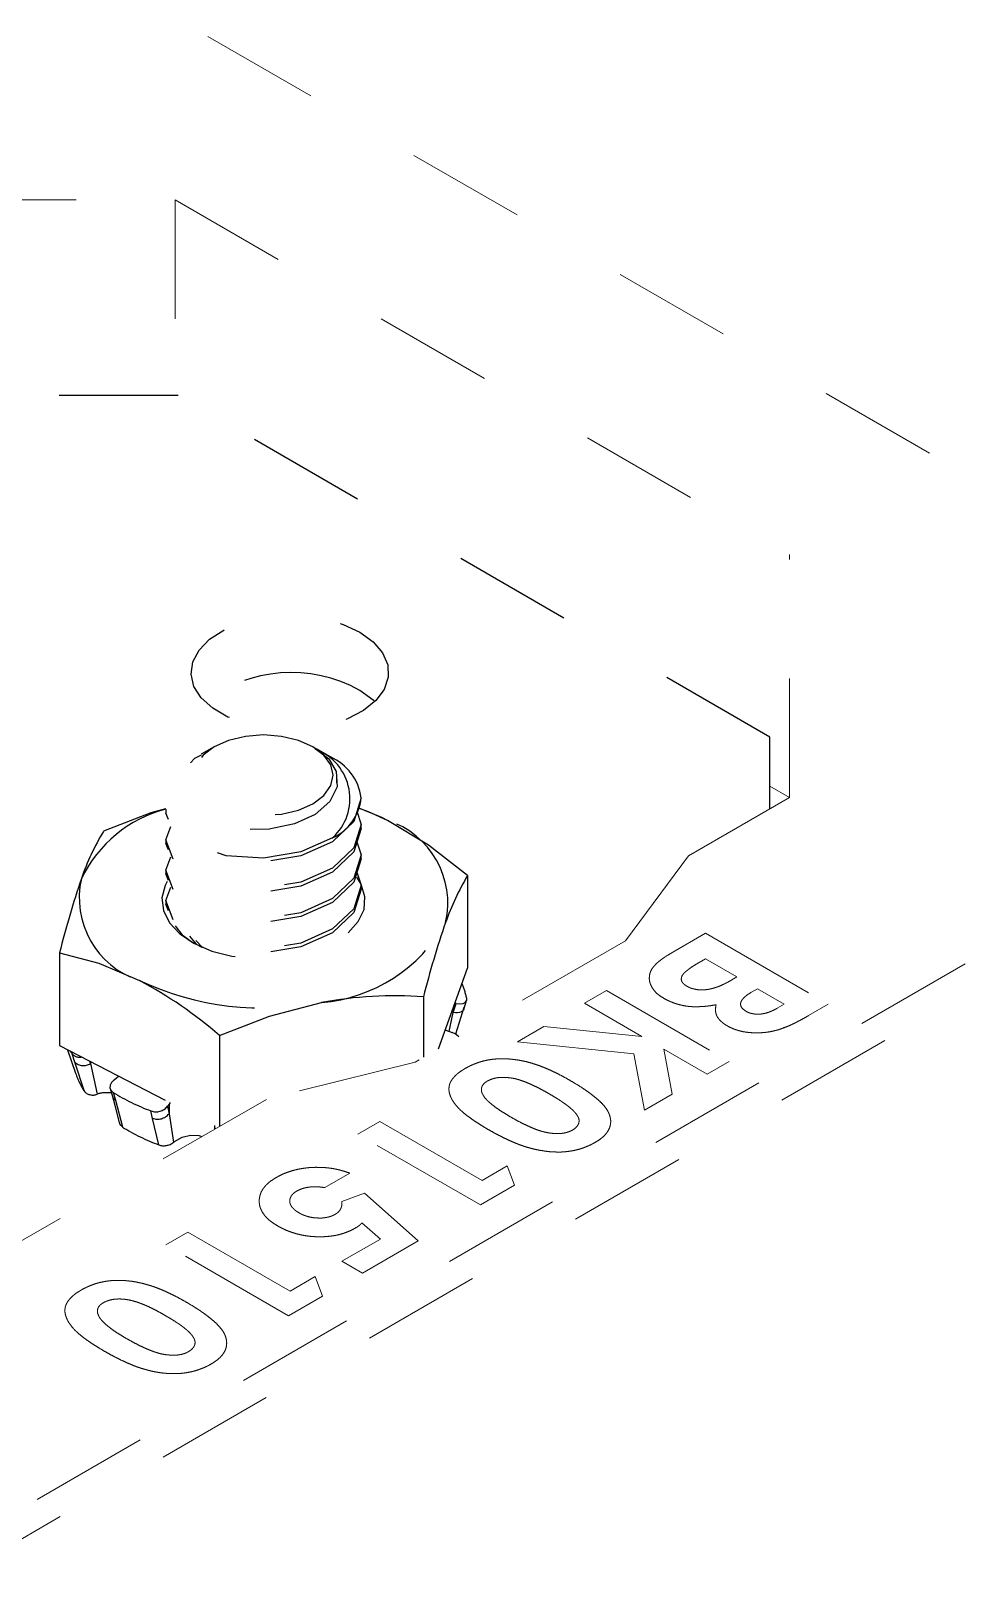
# Model space of a CAD drawing. Extents: x -0.1 to 11, y -13.6 to 0.
# Drawn here: x 3.342 to 4.125, y -3.253 to -1.954 of the extents above; entities that cross this region are included whole.
import ezdxf

# ---------------------------------------------------------------- set-up
doc = ezdxf.new("R2010")
doc.units = 0
doc.header["$LTSCALE"] = 0.5
doc.header["$MEASUREMENT"] = 0
doc.linetypes.add('HIDDEN2', pattern=[0.1875, 0.125, -0.0625])
doc.layers.add('Brackets', color=181, linetype='CONTINUOUS')
doc.layers.add('Hardware', color=242, linetype='CONTINUOUS')
doc.layers.add('Jig', color=41, linetype='CONTINUOUS', lineweight=13)

msp = doc.modelspace()

# ---------------------------------------------------------------- linework, layer by layer
at = {"layer": 'Brackets', "linetype": 'HIDDEN2', "transparency": 16777216}
for p, q in [((3.466, -2.2607), (3.1937, -2.2607)), ((3.9632, -2.5479), (3.466, -2.2607)), ((3.9632, -2.608), (3.9632, -2.5479))]:
    msp.add_line(p, q, dxfattribs=at)
at = {"layer": 'Brackets', "linetype": 'HIDDEN2', "transparency": 16777216, "flags": 128}
for points in [[(3.6186, -2.4597), (3.6298, -2.4678), (3.6378, -2.4771), (3.6421, -2.4871), (3.6426, -2.4975), (3.6392, -2.5077), (3.6321, -2.5172), (3.6217, -2.5256), (3.6083, -2.5325), (3.5927, -2.5377), (3.5755, -2.5407), (3.5576, -2.5415), (3.5399, -2.5401), (3.523, -2.5366), (3.5079, -2.531), (3.4952, -2.5236), (3.4855, -2.5149), (3.4793, -2.5052), (3.4769, -2.4949), (3.4784, -2.4846), (3.4836, -2.4747), (3.4925, -2.4656), (3.5045, -2.4579), (3.519, -2.4519), (3.5355, -2.4478), (3.5532, -2.4458), (3.5711, -2.4461), (3.5885, -2.4486), (3.6046, -2.4532), (3.6186, -2.4597)], [(3.6186, -2.5085), (3.6298, -2.5166), (3.6313, -2.518)]]:
    msp.add_lwpolyline(points, dxfattribs=at)
at = {"layer": 'Brackets', "linetype": 'HIDDEN2', "transparency": 16777216}
msp.add_arc((3.5608, -2.6129), 0.1193, 61.0098, 127.3306, dxfattribs=at)
at = {"layer": 'Hardware', "linetype": 'HIDDEN2', "transparency": 16777216}
for p, q in [((3.4964, -2.5559), (3.4854, -2.5623)), ((3.5813, -2.5571), (3.5792, -2.5559)), ((3.594, -2.5644), (3.5823, -2.5577)), ((3.5995, -2.5862), (3.5995, -2.583)), ((3.4558, -2.6086), (3.4558, -2.6117)), ((3.6198, -2.6245), (3.6198, -2.6213)), ((3.4558, -2.6341), (3.4558, -2.6373)), ((3.6198, -2.65), (3.6198, -2.6468)), ((3.4558, -2.6596), (3.4558, -2.6628)), ((3.6198, -2.6755), (3.6198, -2.6723)), ((3.7092, -2.664), (3.7092, -2.7419)), ((3.4558, -2.6851), (3.4558, -2.6879)), ((3.4744, -2.7179), (3.4787, -2.7207)), ((3.4866, -2.7246), (3.4808, -2.7188)), ((3.3663, -2.729), (3.3663, -2.8069)), ((3.6847, -2.8097), (3.7092, -2.7419)), ((3.6722, -2.766), (3.6722, -2.8168)), ((3.697, -2.7793), (3.6995, -2.7717)), ((3.697, -2.7756), (3.697, -2.7793)), ((3.6995, -2.7717), (3.6985, -2.7715)), ((3.7061, -2.775), (3.6991, -2.7974)), ((3.706, -2.7766), (3.7084, -2.7691)), ((3.6936, -2.7951), (3.697, -2.7793)), ((3.5008, -2.7985), (3.5008, -2.875)), ((3.6939, -2.7952), (3.6963, -2.7961)), ((3.3663, -2.8069), (3.4995, -2.8757)), ((3.3732, -2.8105), (3.3799, -2.8303)), ((3.3754, -2.8116), (3.3769, -2.814)), ((3.3792, -2.8209), (3.3769, -2.814)), ((3.3875, -2.8457), (3.3792, -2.8209)), ((3.3916, -2.82), (3.3923, -2.8221)), ((3.3923, -2.8203), (3.3923, -2.8221)), ((3.3923, -2.8221), (3.398, -2.8478)), ((3.4089, -2.8432), (3.4109, -2.8498)), ((3.4122, -2.8359), (3.4141, -2.8345)), ((3.4141, -2.8345), (3.416, -2.8326)), ((3.4115, -2.8464), (3.4134, -2.8529)), ((3.4134, -2.8529), (3.4192, -2.8754)), ((3.4584, -2.8562), (3.4572, -2.858)), ((3.4594, -2.855), (3.4584, -2.8562)), ((3.4584, -2.8562), (3.4584, -2.8643)), ((3.4444, -2.8682), (3.4432, -2.8619)), ((3.4498, -2.8904), (3.4444, -2.8682)), ((3.4572, -2.858), (3.4584, -2.8643)), ((3.4584, -2.8643), (3.4621, -2.8883)), ((3.4965, -2.8742), (3.4967, -2.8759))]:
    msp.add_line(p, q, dxfattribs=at)
at = {"layer": 'Hardware', "linetype": 'HIDDEN2', "transparency": 16777216, "flags": 128}
for points in [[(3.5792, -2.5559), (3.5671, -2.5506), (3.553, -2.5472), (3.5378, -2.546), (3.5226, -2.5472), (3.5085, -2.5506), (3.4964, -2.5559), (3.4871, -2.5629), (3.4812, -2.5711), (3.4792, -2.5799), (3.4812, -2.5886), (3.4871, -2.5968), (3.4964, -2.6038), (3.5085, -2.6091), (3.5226, -2.6125), (3.5378, -2.6137), (3.553, -2.6125), (3.5671, -2.6091), (3.5792, -2.6038), (3.5885, -2.5968), (3.5944, -2.5886), (3.5964, -2.5799), (3.5944, -2.5711), (3.5885, -2.5629), (3.5792, -2.5559)], [(3.5812, -2.5573), (3.5926, -2.566), (3.5987, -2.5768)], [(3.5987, -2.5768), (3.5996, -2.5896), (3.5936, -2.602), (3.5811, -2.6128), (3.5637, -2.6208), (3.5424, -2.6253), (3.5203, -2.6254), (3.4992, -2.6214), (3.4819, -2.6136), (3.4702, -2.6028), (3.4657, -2.5902), (3.469, -2.5774), (3.4802, -2.5656), (3.4857, -2.5628)], [(3.5958, -2.6325), (3.5692, -2.6443), (3.5378, -2.6495), (3.5064, -2.6475), (3.4798, -2.6389), (3.462, -2.6251), (3.4558, -2.6086), (3.462, -2.592), (3.466, -2.589)], [(3.4555, -2.6081), (3.4431, -2.6115), (3.4034, -2.627)], [(3.6198, -2.599), (3.6136, -2.6187), (3.5958, -2.6357), (3.5692, -2.6475), (3.5378, -2.6527), (3.5064, -2.6507), (3.4798, -2.642), (3.462, -2.6283), (3.4558, -2.6117)], [(3.642, -2.6179), (3.6373, -2.6155), (3.6172, -2.6073)], [(3.642, -2.6179), (3.6259, -2.6106), (3.6177, -2.6076)], [(3.6163, -2.6101), (3.6198, -2.6213), (3.6136, -2.641), (3.5958, -2.658), (3.5692, -2.6698), (3.5378, -2.675), (3.5064, -2.673), (3.4798, -2.6644), (3.462, -2.6506), (3.4558, -2.6341), (3.46, -2.6229)], [(3.7092, -2.664), (3.6763, -2.6387), (3.642, -2.6179)], [(3.6198, -2.6245), (3.6136, -2.6442), (3.5958, -2.6612), (3.5692, -2.673), (3.5378, -2.6782), (3.5064, -2.6762), (3.4798, -2.6676), (3.462, -2.6538), (3.4558, -2.6373)], [(3.6163, -2.6357), (3.6198, -2.6468), (3.6136, -2.6665), (3.5958, -2.6835), (3.5692, -2.6954), (3.5378, -2.7006), (3.5064, -2.6986), (3.4798, -2.6899), (3.462, -2.6761), (3.4558, -2.6596), (3.46, -2.6484)], [(3.6198, -2.65), (3.6136, -2.6697), (3.5958, -2.6867), (3.5692, -2.6986), (3.5378, -2.7038), (3.5064, -2.7017), (3.4798, -2.6931), (3.462, -2.6793), (3.4558, -2.6628)], [(3.6163, -2.6612), (3.6198, -2.6723), (3.6136, -2.6921), (3.5958, -2.709), (3.5692, -2.7209), (3.5378, -2.7261), (3.5064, -2.7241), (3.4798, -2.7154), (3.462, -2.7016), (3.4558, -2.6851), (3.46, -2.6739)], [(3.4569, -2.6693), (3.4553, -2.6724), (3.4525, -2.6829), (3.4537, -2.6936), (3.4588, -2.7038), (3.4676, -2.7132), (3.4797, -2.7213), (3.4945, -2.7276), (3.5113, -2.732), (3.5294, -2.7342), (3.5479, -2.7341), (3.5659, -2.7317), (3.5825, -2.7271), (3.5971, -2.7206), (3.6089, -2.7124), (3.6174, -2.7029), (3.6222, -2.6926), (3.623, -2.682), (3.6198, -2.6715), (3.6161, -2.6654)], [(3.6198, -2.6755), (3.6136, -2.6952), (3.5958, -2.7122), (3.5692, -2.7241), (3.5378, -2.7293), (3.5064, -2.7273), (3.4798, -2.7186), (3.462, -2.7048), (3.4558, -2.6883)], [(3.4744, -2.7179), (3.4703, -2.7147), (3.4639, -2.7063)], [(3.4755, -2.7152), (3.4813, -2.7219), (3.4861, -2.7244)], [(3.3663, -2.729), (3.3993, -2.7378), (3.4336, -2.7524)], [(3.5008, -2.7985), (3.5428, -2.7823), (3.5865, -2.7709)], [(3.706, -2.7766), (3.7057, -2.7772), (3.705, -2.7781), (3.7039, -2.7788), (3.7025, -2.7793), (3.7008, -2.7796), (3.699, -2.7796), (3.697, -2.7793)], [(3.6995, -2.7717), (3.7026, -2.772), (3.7054, -2.7716), (3.7074, -2.7705), (3.7085, -2.769), (3.7085, -2.7675)], [(3.6905, -2.7937), (3.6922, -2.7946), (3.6939, -2.7952)], [(3.7019, -2.7997), (3.7014, -2.799), (3.6988, -2.7972), (3.6963, -2.7961)], [(3.4122, -2.8359), (3.4101, -2.838), (3.4089, -2.8404), (3.4088, -2.8428), (3.4099, -2.8449), (3.4115, -2.8464)], [(3.4108, -2.8498), (3.4129, -2.8571), (3.4164, -2.8719)], [(3.4192, -2.8754), (3.4174, -2.8737), (3.4167, -2.8718)], [(3.4621, -2.8883), (3.4631, -2.8875), (3.4694, -2.884), (3.4765, -2.8823), (3.4834, -2.8826), (3.4861, -2.8835)], [(3.4966, -2.8759), (3.4967, -2.8773)]]:
    msp.add_lwpolyline(points, dxfattribs=at)
at = {"layer": 'Hardware', "linetype": 'HIDDEN2', "transparency": 16777216}
for centre, radius, start, end in [((3.5663, -2.5996), 0.0441, 311.9206, 69.3489), ((3.5765, -2.6046), 0.0437, 7.3504, 66.5129), ((3.484, -2.7149), 0.1103, 104.8691, 154.0121), ((3.5787, -2.5949), 0.0413, 294.392, 354.3131), ((3.6196, -2.6873), 0.073, 347.082, 72.098), ((3.5872, -2.7371), 0.2143, 149.0896, 160.7981), ((4.0728, -2.9047), 0.7279, 160.9096, 166.0336), ((3.456, -2.6829), 0.073, 167.082, 252.098), ((3.8932, -2.7742), 0.2144, 149.093, 160.7948), ((3.5756, -2.6395), 0.1318, 274.7572, 330.8868), ((4.3795, -2.942), 0.7289, 160.9129, 166.0303), ((3.5381, -2.5297), 0.2459, 244.8434, 281.3464), ((3.2666, -3.0676), 0.3567, 48.961, 62.0855), ((3.6483, -3.1035), 0.3383, 85.9448, 100.5238), ((3.6463, -2.7803), 0.0635, 11.6398, 23.5409), ((3.3831, -2.8086), 0.00816, 221.0681, 283.97), ((3.3865, -2.8132), 0.0106, 226.3702, 303.2178), ((3.4425, -2.8091), 0.0661, 198.7484, 213.6795), ((3.3943, -2.839), 0.00961, 224.4484, 292.7177), ((3.4057, -2.8714), 0.0248, 79.9474, 108.0654), ((3.4161, -2.8482), 0.00545, 197.3537, 240.3933), ((3.507, -2.6918), 0.1817, 238.281, 249.4596), ((3.4475, -2.8504), 0.0123, 249.5503, 322.0105), ((3.4488, -2.8566), 0.0123, 249.4103, 321.6909), ((3.509, -2.7311), 0.17, 238.1225, 249.6181), ((3.5046, -2.8744), 0.00804, 190.6521, 199.8542), ((3.454, -2.8783), 0.0129, 250.8263, 309.0736)]:
    msp.add_arc(centre, radius, start, end, dxfattribs=at)
at = {"layer": 'Jig', "linetype": 'HIDDEN2', "transparency": 16777216}
for p, q in [((4.4436, -2.5091), (3.2648, -1.8286)), ((3.2805, -2.0964), (3.4635, -2.0964)), ((3.4635, -2.0964), (3.9797, -2.3944)), ((3.4635, -2.0964), (3.4635, -2.2607)), ((3.9797, -2.5985), (3.9797, -2.3944)), ((4.4735, -2.5385), (3.2803, -3.2273)), ((3.9632, -2.589), (3.9797, -2.5985)), ((3.8949, -2.6475), (3.9797, -2.5985)), ((3.8949, -2.6475), (3.8418, -2.7189)), ((3.2803, -3.2528), (4.298, -2.6653)), ((3.8801, -2.7295), (3.9091, -2.7127)), ((3.9091, -2.7127), (4.0122, -2.7723)), ((3.8418, -2.7189), (3.6651, -2.821)), ((3.9091, -2.7341), (3.9038, -2.7372)), ((3.9355, -2.7494), (3.9091, -2.7341)), ((3.9311, -2.7519), (3.9355, -2.7494)), ((3.8073, -2.7715), (3.8258, -2.7608)), ((3.8258, -2.7608), (3.9289, -2.8204)), ((3.9527, -2.7593), (3.9478, -2.7621)), ((3.9752, -2.7723), (3.9527, -2.7593)), ((3.8557, -2.7994), (3.8073, -2.7715)), ((3.9694, -2.7756), (3.9752, -2.7723)), ((4.0122, -2.7723), (3.9957, -2.7818)), ((3.7511, -2.8039), (3.7734, -2.7911)), ((3.7734, -2.7911), (3.8557, -2.7994)), ((3.8489, -2.8139), (3.7511, -2.8039)), ((3.9731, -2.7928), (3.9752, -2.7916)), ((3.8578, -2.8614), (3.8489, -2.8139)), ((3.8741, -2.8101), (3.8812, -2.8479)), ((3.9104, -2.831), (3.8741, -2.8101)), ((3.6651, -2.821), (3.5413, -2.8516)), ((3.9289, -2.8204), (3.9104, -2.831)), ((3.2804, -3.0022), (3.5413, -2.8516)), ((3.8812, -2.8479), (3.8578, -2.8614)), ((3.6169, -2.8814), (3.6354, -2.8707)), ((3.72, -2.9409), (3.6169, -2.8814)), ((3.6354, -2.8707), (3.7214, -2.9203)), ((3.7214, -2.9203), (3.7425, -2.9081)), ((3.7425, -2.9081), (3.7487, -2.9244)), ((3.6103, -2.9142), (3.5892, -2.9264)), ((3.6036, -2.938), (3.6227, -2.931)), ((3.6227, -2.931), (3.6678, -2.9711)), ((3.7487, -2.9244), (3.72, -2.9409)), ((3.636, -2.9696), (3.6205, -2.956)), ((3.4556, -2.9745), (3.4741, -2.9638)), ((3.4741, -2.9638), (3.5601, -3.0134)), ((3.6037, -2.9883), (3.636, -2.9696)), ((3.6678, -2.9711), (3.6209, -2.9982)), ((3.5588, -3.0341), (3.4556, -2.9745)), ((3.6209, -2.9982), (3.6037, -2.9883)), ((3.5601, -3.0134), (3.5812, -3.0012)), ((3.5812, -3.0012), (3.5874, -3.0175)), ((3.5874, -3.0175), (3.5588, -3.0341))]:
    msp.add_line(p, q, dxfattribs=at)
for points, knots in [([(3.8742, -2.7674), (3.8728, -2.7665), (3.8701, -2.7649), (3.8669, -2.762), (3.8645, -2.7589), (3.8628, -2.7557), (3.8619, -2.7524), (3.8618, -2.7491), (3.8624, -2.7459), (3.8636, -2.7433), (3.865, -2.7413), (3.8663, -2.7397), (3.8679, -2.7381), (3.8698, -2.7364), (3.872, -2.7347), (3.8744, -2.733), (3.8771, -2.7312), (3.8791, -2.7301), (3.8801, -2.7295)], [0, 0, 0, 0, 0.080261, 0.158474, 0.236207, 0.315056, 0.393175, 0.468687, 0.542738, 0.617328, 0.655986, 0.697072, 0.740691, 0.786724, 0.835575, 0.887247, 0.941896, 1, 1, 1, 1]), ([(3.9038, -2.7372), (3.9027, -2.7378), (3.9007, -2.739), (3.8979, -2.7407), (3.8956, -2.7424), (3.8935, -2.744), (3.8918, -2.7454), (3.8905, -2.7468), (3.8896, -2.748), (3.889, -2.7492), (3.8888, -2.7503), (3.8887, -2.7514), (3.8889, -2.7524), (3.8893, -2.7534), (3.89, -2.7544), (3.8909, -2.7554), (3.892, -2.7563), (3.8929, -2.7568), (3.8934, -2.7571)], [0, 0, 0, 0, 0.109567, 0.210657, 0.302002, 0.385143, 0.459013, 0.524719, 0.583227, 0.634208, 0.681186, 0.726275, 0.770113, 0.81408, 0.857994, 0.903339, 0.950545, 1, 1, 1, 1]), ([(3.8934, -2.7571), (3.894, -2.7574), (3.895, -2.758), (3.8968, -2.7588), (3.8987, -2.7593), (3.9007, -2.7598), (3.9027, -2.7601), (3.9049, -2.7602), (3.9071, -2.7602), (3.9094, -2.7601), (3.9118, -2.7598), (3.9142, -2.7592), (3.9168, -2.7585), (3.9195, -2.7576), (3.9223, -2.7565), (3.9251, -2.7551), (3.9281, -2.7536), (3.9301, -2.7525), (3.9311, -2.7519)], [0, 0, 0, 0, 0.052819, 0.102878, 0.151678, 0.199551, 0.247191, 0.295684, 0.345734, 0.397981, 0.453756, 0.514105, 0.579148, 0.650083, 0.727487, 0.811477, 0.902489, 1, 1, 1, 1]), ([(3.9478, -2.7621), (3.9471, -2.7625), (3.9459, -2.7633), (3.9441, -2.7644), (3.9427, -2.7656), (3.9414, -2.7667), (3.9404, -2.7678), (3.9396, -2.7689), (3.939, -2.77), (3.9385, -2.7713), (3.9385, -2.773), (3.9392, -2.7749), (3.9408, -2.7767), (3.9424, -2.7777), (3.9432, -2.7782)], [0, 0, 0, 0, 0.088765, 0.171355, 0.248082, 0.32112, 0.38886, 0.452062, 0.51223, 0.569578, 0.676977, 0.78104, 0.886932, 1, 1, 1, 1]), ([(3.918, -2.7727), (3.9169, -2.7729), (3.9147, -2.7733), (3.9115, -2.7738), (3.9084, -2.7741), (3.9053, -2.7743), (3.9023, -2.7744), (3.8994, -2.7744), (3.8966, -2.7743), (3.8939, -2.774), (3.8912, -2.7736), (3.8886, -2.773), (3.886, -2.7724), (3.8835, -2.7716), (3.8811, -2.7707), (3.8787, -2.7697), (3.8764, -2.7686), (3.8749, -2.7678), (3.8742, -2.7674)], [0, 0, 0, 0, 0.072777, 0.142695, 0.20945, 0.274662, 0.337276, 0.397637, 0.457383, 0.51563, 0.573128, 0.631071, 0.689567, 0.748793, 0.809263, 0.870741, 0.934278, 1, 1, 1, 1]), ([(3.9272, -2.7903), (3.9262, -2.7898), (3.9244, -2.7886), (3.9221, -2.7867), (3.9202, -2.7847), (3.9188, -2.7826), (3.9179, -2.7804), (3.9174, -2.778), (3.9175, -2.7754), (3.9178, -2.7736), (3.918, -2.7727)], [0, 0, 0, 0, 0.123301, 0.242848, 0.359409, 0.475562, 0.594399, 0.720186, 0.855107, 1, 1, 1, 1]), ([(3.9432, -2.7782), (3.944, -2.7787), (3.9456, -2.7795), (3.9486, -2.7803), (3.9517, -2.7807), (3.9544, -2.7807), (3.9566, -2.7804), (3.9584, -2.7801), (3.9601, -2.7797), (3.962, -2.7791), (3.9638, -2.7784), (3.9656, -2.7776), (3.9675, -2.7767), (3.9688, -2.776), (3.9694, -2.7756)], [0, 0, 0, 0, 0.11231, 0.217147, 0.320714, 0.428659, 0.486092, 0.546538, 0.610628, 0.678603, 0.751055, 0.828597, 0.911511, 1, 1, 1, 1]), ([(3.9728, -2.7929), (3.9718, -2.7932), (3.9699, -2.7939), (3.9669, -2.7946), (3.9639, -2.7953), (3.9608, -2.7958), (3.9578, -2.7961), (3.9547, -2.7963), (3.9516, -2.7964), (3.9486, -2.7963), (3.9456, -2.796), (3.9426, -2.7957), (3.9398, -2.7952), (3.9371, -2.7945), (3.9344, -2.7937), (3.9319, -2.7927), (3.9294, -2.7916), (3.9279, -2.7908), (3.9272, -2.7903)], [0, 0, 0, 0, 0.0687531, 0.1349156, 0.1997307, 0.2629864, 0.3253728, 0.3873549, 0.4494293, 0.5111423, 0.5725003, 0.6331078, 0.6928946, 0.752379, 0.8127285, 0.8734732, 0.9357733, 1, 1, 1, 1]), ([(3.9957, -2.7818), (3.9945, -2.7825), (3.9923, -2.7838), (3.989, -2.7856), (3.9858, -2.7872), (3.9829, -2.7887), (3.9801, -2.79), (3.9775, -2.7911), (3.9751, -2.7921), (3.9736, -2.7926), (3.9728, -2.7929)], [0, 0, 0, 0, 0.163996, 0.31733, 0.458061, 0.588186, 0.707951, 0.816321, 0.913584, 1, 1, 1, 1]), ([(3.7266, -2.8776), (3.725, -2.8766), (3.7217, -2.8747), (3.7172, -2.8719), (3.7132, -2.8691), (3.7095, -2.8665), (3.7062, -2.8639), (3.7034, -2.8614), (3.701, -2.859), (3.699, -2.8566), (3.6973, -2.8544), (3.696, -2.8522), (3.6949, -2.85), (3.6942, -2.8479), (3.6937, -2.8459), (3.6935, -2.8439), (3.6936, -2.842), (3.6939, -2.8401), (3.6946, -2.8382), (3.6955, -2.8364), (3.6968, -2.8347), (3.6983, -2.8329), (3.7001, -2.8312), (3.7022, -2.8295), (3.7046, -2.8278), (3.7064, -2.8268), (3.7073, -2.8262)], [0, 0, 0, 0, 0.068487, 0.133069, 0.193817, 0.251068, 0.304383, 0.354387, 0.401271, 0.444674, 0.485664, 0.524645, 0.562136, 0.597927, 0.632452, 0.665728, 0.697754, 0.729353, 0.76059, 0.792367, 0.824323, 0.857165, 0.890933, 0.925965, 0.962064, 1, 1, 1, 1]), ([(3.7073, -2.8262), (3.7082, -2.8257), (3.71, -2.8247), (3.7129, -2.8233), (3.7159, -2.8221), (3.7189, -2.821), (3.722, -2.8201), (3.7251, -2.8194), (3.7283, -2.8188), (3.7316, -2.8184), (3.7349, -2.8181), (3.7383, -2.8181), (3.7417, -2.8181), (3.7453, -2.8184), (3.7489, -2.8188), (3.7525, -2.8193), (3.7563, -2.8201), (3.7601, -2.8209), (3.764, -2.8221), (3.7681, -2.8234), (3.7723, -2.825), (3.7768, -2.8268), (3.7813, -2.8289), (3.786, -2.8312), (3.7908, -2.8338), (3.7941, -2.8356), (3.7957, -2.8366)], [0, 0, 0, 0, 0.038217, 0.074866, 0.110156, 0.144728, 0.178083, 0.211173, 0.243689, 0.275873, 0.308376, 0.341263, 0.37515, 0.409654, 0.445155, 0.482071, 0.520572, 0.560549, 0.603102, 0.648683, 0.697941, 0.750805, 0.807313, 0.867658, 0.931863, 1, 1, 1, 1]), ([(3.7258, -2.8368), (3.7253, -2.8372), (3.7242, -2.8379), (3.7229, -2.839), (3.7219, -2.8403), (3.7212, -2.8416), (3.7208, -2.8429), (3.7208, -2.8444), (3.721, -2.8459), (3.7214, -2.8469), (3.7216, -2.8475)], [0, 0, 0, 0, 0.124035, 0.242846, 0.360342, 0.479042, 0.599334, 0.725488, 0.858549, 1, 1, 1, 1]), ([(3.777, -2.8471), (3.7754, -2.8462), (3.7724, -2.8445), (3.7678, -2.8421), (3.7635, -2.8401), (3.7595, -2.8383), (3.7556, -2.8368), (3.752, -2.8356), (3.7486, -2.8347), (3.7454, -2.8342), (3.7425, -2.8339), (3.7396, -2.8337), (3.737, -2.8338), (3.7344, -2.834), (3.7321, -2.8344), (3.7298, -2.8351), (3.7277, -2.8359), (3.7265, -2.8365), (3.7258, -2.8368)], [0, 0, 0, 0, 0.110753, 0.212377, 0.305554, 0.389901, 0.466769, 0.535485, 0.596821, 0.651361, 0.701339, 0.747856, 0.792192, 0.834256, 0.875313, 0.916021, 0.957645, 1, 1, 1, 1]), ([(3.7957, -2.8366), (3.798, -2.8379), (3.8024, -2.8405), (3.8083, -2.8444), (3.8135, -2.8482), (3.8181, -2.8518), (3.8218, -2.8553), (3.8248, -2.8587), (3.8271, -2.862), (3.828, -2.8642), (3.8284, -2.8652)], [0, 0, 0, 0, 0.161066, 0.310779, 0.449889, 0.578276, 0.696627, 0.805994, 0.906565, 1, 1, 1, 1]), ([(3.7216, -2.8475), (3.722, -2.8481), (3.7227, -2.8496), (3.7244, -2.8517), (3.7266, -2.854), (3.7293, -2.8563), (3.7325, -2.8588), (3.7362, -2.8614), (3.7405, -2.8641), (3.7435, -2.8659), (3.7451, -2.8669)], [0, 0, 0, 0, 0.088875, 0.186363, 0.29409, 0.412109, 0.541758, 0.682689, 0.835089, 1, 1, 1, 1]), ([(3.7972, -2.8781), (3.798, -2.8776), (3.7995, -2.8766), (3.8012, -2.8749), (3.8023, -2.8731), (3.8028, -2.8715), (3.8029, -2.8701), (3.8028, -2.869), (3.8024, -2.8678), (3.8019, -2.8667), (3.8011, -2.8654), (3.8002, -2.8641), (3.799, -2.8628), (3.7977, -2.8614), (3.7961, -2.8599), (3.7942, -2.8584), (3.7921, -2.8567), (3.7896, -2.855), (3.7869, -2.8531), (3.7839, -2.8512), (3.7805, -2.8492), (3.7782, -2.8478), (3.777, -2.8471)], [0, 0, 0, 0, 0.0538411, 0.1055571, 0.1576599, 0.2116004, 0.2398238, 0.2697149, 0.3010045, 0.3345039, 0.3701852, 0.4079947, 0.4485928, 0.4919867, 0.5385879, 0.5903019, 0.6463263, 0.7071889, 0.7729157, 0.8436212, 0.9192973, 1, 1, 1, 1]), ([(3.7451, -2.8669), (3.7468, -2.8678), (3.7499, -2.8696), (3.7546, -2.8721), (3.7591, -2.8742), (3.7633, -2.8761), (3.7672, -2.8777), (3.7709, -2.8789), (3.7744, -2.8798), (3.7776, -2.8805), (3.7806, -2.8808), (3.7835, -2.881), (3.7862, -2.881), (3.7887, -2.8808), (3.7911, -2.8804), (3.7933, -2.8798), (3.7954, -2.879), (3.7966, -2.8784), (3.7972, -2.8781)], [0, 0, 0, 0, 0.112119, 0.21581, 0.310214, 0.396008, 0.473428, 0.542799, 0.60457, 0.659382, 0.708791, 0.755384, 0.798717, 0.840426, 0.880199, 0.91973, 0.959047, 1, 1, 1, 1]), ([(3.8284, -2.8652), (3.8287, -2.8663), (3.8294, -2.8685), (3.8295, -2.8717), (3.829, -2.8748), (3.8278, -2.8778), (3.8259, -2.8807), (3.8234, -2.8835), (3.8201, -2.8861), (3.8175, -2.8877), (3.8162, -2.8885)], [0, 0, 0, 0, 0.132314, 0.2587, 0.380912, 0.500535, 0.620923, 0.742376, 0.868281, 1, 1, 1, 1]), ([(3.8162, -2.8885), (3.8153, -2.889), (3.8135, -2.89), (3.8106, -2.8913), (3.8077, -2.8925), (3.8047, -2.8936), (3.8016, -2.8945), (3.7984, -2.8952), (3.7951, -2.8958), (3.7918, -2.8962), (3.7884, -2.8965), (3.7849, -2.8965), (3.7814, -2.8964), (3.7778, -2.8962), (3.7741, -2.8957), (3.7703, -2.8951), (3.7665, -2.8944), (3.7626, -2.8934), (3.7585, -2.8923), (3.7544, -2.8909), (3.7501, -2.8893), (3.7457, -2.8874), (3.7411, -2.8853), (3.7364, -2.8829), (3.7315, -2.8804), (3.7283, -2.8785), (3.7266, -2.8776)], [0, 0, 0, 0, 0.0366286, 0.0720217, 0.1066078, 0.1402818, 0.1735899, 0.2063905, 0.2392744, 0.2720847, 0.3050361, 0.3385128, 0.3725942, 0.4076936, 0.4438581, 0.4814443, 0.5202391, 0.5610321, 0.6041364, 0.6501786, 0.6996678, 0.7524047, 0.8088213, 0.8689765, 0.9326862, 1, 1, 1, 1]), ([(3.5497, -2.9586), (3.5485, -2.9579), (3.5461, -2.9564), (3.543, -2.9541), (3.5403, -2.9517), (3.5382, -2.9491), (3.5365, -2.9465), (3.5352, -2.9438), (3.5344, -2.941), (3.5341, -2.9381), (3.5343, -2.9352), (3.5349, -2.9324), (3.5359, -2.9297), (3.5375, -2.9272), (3.5395, -2.9247), (3.5419, -2.9223), (3.5449, -2.9201), (3.5471, -2.9187), (3.5483, -2.918)], [0, 0, 0, 0, 0.066758, 0.131732, 0.194817, 0.257027, 0.318727, 0.38033, 0.443305, 0.507446, 0.571491, 0.633349, 0.693931, 0.75392, 0.813795, 0.874519, 0.93622, 1, 1, 1, 1]), ([(3.5483, -2.918), (3.5494, -2.9174), (3.5515, -2.9162), (3.5549, -2.9146), (3.5584, -2.9133), (3.5621, -2.9121), (3.5658, -2.9111), (3.5697, -2.9104), (3.5737, -2.9098), (3.5778, -2.9094), (3.582, -2.9093), (3.5861, -2.9094), (3.5903, -2.9096), (3.5943, -2.9101), (3.5984, -2.9108), (3.6024, -2.9117), (3.6064, -2.9129), (3.609, -2.9138), (3.6103, -2.9142)], [0, 0, 0, 0, 0.0659348, 0.1300373, 0.1923621, 0.2538195, 0.3141994, 0.3746699, 0.4351541, 0.4964787, 0.5578093, 0.6190309, 0.6796912, 0.7409613, 0.8033753, 0.8668177, 0.932318, 1, 1, 1, 1]), ([(3.5657, -2.9293), (3.5652, -2.9296), (3.5643, -2.9302), (3.563, -2.9312), (3.562, -2.9322), (3.5611, -2.9333), (3.5605, -2.9344), (3.5601, -2.9356), (3.5598, -2.9368), (3.5598, -2.9381), (3.56, -2.9394), (3.5604, -2.9406), (3.5611, -2.9419), (3.5619, -2.9431), (3.563, -2.9442), (3.5643, -2.9454), (3.5658, -2.9465), (3.567, -2.9472), (3.5676, -2.9475)], [0, 0, 0, 0, 0.0611615, 0.1203364, 0.1783898, 0.2358655, 0.2941824, 0.353242, 0.4136922, 0.4761377, 0.5394336, 0.6023842, 0.6644303, 0.7277262, 0.7924691, 0.8591605, 0.928156, 1, 1, 1, 1]), ([(3.5892, -2.9264), (3.588, -2.9262), (3.5859, -2.9259), (3.5826, -2.9256), (3.5794, -2.9256), (3.5763, -2.9259), (3.5733, -2.9264), (3.5706, -2.9271), (3.568, -2.9281), (3.5665, -2.9289), (3.5657, -2.9293)], [0, 0, 0, 0, 0.138136, 0.268451, 0.394253, 0.518099, 0.638518, 0.756966, 0.877275, 1, 1, 1, 1]), ([(3.598, -2.9488), (3.5985, -2.9485), (3.5995, -2.9479), (3.6008, -2.9468), (3.6018, -2.9456), (3.6026, -2.9443), (3.6032, -2.9428), (3.6036, -2.9413), (3.6037, -2.9397), (3.6036, -2.9386), (3.6036, -2.938)], [0, 0, 0, 0, 0.11036, 0.221186, 0.334364, 0.452977, 0.577234, 0.708804, 0.849355, 1, 1, 1, 1]), ([(3.6151, -2.9603), (3.614, -2.9609), (3.6118, -2.9621), (3.6082, -2.9637), (3.6044, -2.965), (3.6005, -2.9661), (3.5963, -2.9669), (3.5921, -2.9674), (3.5877, -2.9677), (3.5832, -2.9677), (3.5786, -2.9675), (3.5741, -2.967), (3.5697, -2.9662), (3.5655, -2.9652), (3.5613, -2.9639), (3.5573, -2.9624), (3.5534, -2.9606), (3.5509, -2.9593), (3.5497, -2.9586)], [0, 0, 0, 0, 0.063401, 0.124976, 0.184492, 0.243474, 0.302264, 0.361384, 0.421482, 0.483455, 0.545936, 0.608143, 0.66982, 0.732332, 0.796092, 0.861643, 0.929435, 1, 1, 1, 1]), ([(3.5676, -2.9475), (3.5681, -2.9479), (3.5693, -2.9485), (3.5712, -2.9494), (3.5731, -2.9501), (3.5751, -2.9507), (3.5771, -2.9512), (3.5792, -2.9516), (3.5813, -2.9518), (3.5834, -2.9519), (3.5855, -2.952), (3.5876, -2.9519), (3.5895, -2.9516), (3.5914, -2.9513), (3.5932, -2.9509), (3.5949, -2.9503), (3.5966, -2.9496), (3.5975, -2.9491), (3.598, -2.9488)], [0, 0, 0, 0, 0.0729004, 0.1420036, 0.2092423, 0.2745916, 0.3384168, 0.4016928, 0.464934, 0.5282564, 0.590685, 0.6509338, 0.7096511, 0.7671803, 0.8241642, 0.8817509, 0.9399466, 1, 1, 1, 1]), ([(3.6205, -2.956), (3.6201, -2.9564), (3.6193, -2.9572), (3.618, -2.9584), (3.6166, -2.9594), (3.6156, -2.96), (3.6151, -2.9603)], [0, 0, 0, 0, 0.263663, 0.52313, 0.767095, 1, 1, 1, 1]), ([(3.3847, -3.0124), (3.3856, -3.0119), (3.3875, -3.0109), (3.3904, -3.0095), (3.3933, -3.0083), (3.3963, -3.0072), (3.3994, -3.0063), (3.4026, -3.0056), (3.4057, -3.005), (3.409, -3.0046), (3.4123, -3.0044), (3.4157, -3.0043), (3.4192, -3.0043), (3.4227, -3.0046), (3.4263, -3.005), (3.4299, -3.0055), (3.4337, -3.0063), (3.4375, -3.0072), (3.4415, -3.0083), (3.4455, -3.0096), (3.4498, -3.0112), (3.4542, -3.013), (3.4587, -3.0151), (3.4634, -3.0174), (3.4683, -3.02), (3.4715, -3.0218), (3.4731, -3.0228)], [0, 0, 0, 0, 0.038217, 0.074866, 0.110156, 0.144728, 0.178083, 0.211173, 0.243689, 0.275873, 0.308376, 0.341263, 0.37515, 0.409654, 0.445155, 0.482071, 0.520572, 0.560549, 0.603102, 0.648683, 0.697941, 0.750805, 0.807313, 0.867658, 0.931863, 1, 1, 1, 1]), ([(3.404, -3.0638), (3.4024, -3.0628), (3.3992, -3.0609), (3.3947, -3.0581), (3.3906, -3.0553), (3.3869, -3.0527), (3.3837, -3.0501), (3.3808, -3.0476), (3.3784, -3.0452), (3.3764, -3.0428), (3.3748, -3.0406), (3.3734, -3.0384), (3.3724, -3.0362), (3.3716, -3.0341), (3.3711, -3.0321), (3.3709, -3.0301), (3.371, -3.0282), (3.3713, -3.0263), (3.372, -3.0245), (3.3729, -3.0227), (3.3742, -3.0209), (3.3757, -3.0191), (3.3775, -3.0174), (3.3796, -3.0157), (3.382, -3.014), (3.3838, -3.013), (3.3847, -3.0124)], [0, 0, 0, 0, 0.068487, 0.133069, 0.193817, 0.251068, 0.304383, 0.354387, 0.401271, 0.444674, 0.485664, 0.524645, 0.562136, 0.597927, 0.632452, 0.665728, 0.697754, 0.729353, 0.76059, 0.792367, 0.824323, 0.857165, 0.890933, 0.925965, 0.962064, 1, 1, 1, 1]), ([(3.4033, -3.0231), (3.4027, -3.0234), (3.4016, -3.0241), (3.4003, -3.0252), (3.3993, -3.0265), (3.3986, -3.0278), (3.3982, -3.0292), (3.3982, -3.0306), (3.3985, -3.0321), (3.3989, -3.0332), (3.3991, -3.0337)], [0, 0, 0, 0, 0.124035, 0.242846, 0.360342, 0.479042, 0.599334, 0.725488, 0.858549, 1, 1, 1, 1]), ([(3.4544, -3.0333), (3.4528, -3.0325), (3.4498, -3.0307), (3.4453, -3.0283), (3.4409, -3.0263), (3.4369, -3.0245), (3.433, -3.023), (3.4294, -3.0219), (3.426, -3.021), (3.4228, -3.0204), (3.4199, -3.0201), (3.4171, -3.0199), (3.4144, -3.02), (3.4118, -3.0202), (3.4095, -3.0207), (3.4072, -3.0213), (3.4051, -3.0221), (3.4039, -3.0227), (3.4033, -3.0231)], [0, 0, 0, 0, 0.110753, 0.212377, 0.305554, 0.389901, 0.466769, 0.535485, 0.596821, 0.651361, 0.701339, 0.747856, 0.792192, 0.834256, 0.875313, 0.916021, 0.957645, 1, 1, 1, 1]), ([(3.4731, -3.0228), (3.4754, -3.0241), (3.4798, -3.0267), (3.4857, -3.0306), (3.491, -3.0344), (3.4955, -3.038), (3.4992, -3.0415), (3.5022, -3.0449), (3.5045, -3.0482), (3.5054, -3.0504), (3.5059, -3.0515)], [0, 0, 0, 0, 0.161066, 0.310779, 0.449889, 0.578276, 0.696627, 0.805994, 0.906565, 1, 1, 1, 1]), ([(3.3991, -3.0337), (3.3994, -3.0344), (3.4001, -3.0358), (3.4018, -3.0379), (3.404, -3.0402), (3.4067, -3.0426), (3.4099, -3.045), (3.4136, -3.0477), (3.4179, -3.0504), (3.4209, -3.0522), (3.4225, -3.0531)], [0, 0, 0, 0, 0.088875, 0.186363, 0.29409, 0.412109, 0.541758, 0.682689, 0.835089, 1, 1, 1, 1]), ([(3.4747, -3.0643), (3.4754, -3.0638), (3.4769, -3.0628), (3.4786, -3.0611), (3.4798, -3.0593), (3.4802, -3.0577), (3.4803, -3.0563), (3.4802, -3.0552), (3.4798, -3.0541), (3.4793, -3.0529), (3.4785, -3.0516), (3.4776, -3.0503), (3.4765, -3.049), (3.4751, -3.0476), (3.4735, -3.0461), (3.4716, -3.0446), (3.4695, -3.0429), (3.4671, -3.0412), (3.4643, -3.0394), (3.4613, -3.0374), (3.4579, -3.0354), (3.4556, -3.0341), (3.4544, -3.0333)], [0, 0, 0, 0, 0.053841, 0.105557, 0.15766, 0.2116, 0.239824, 0.269715, 0.301005, 0.334504, 0.370185, 0.407995, 0.448593, 0.491987, 0.538588, 0.590302, 0.646326, 0.707189, 0.772916, 0.843621, 0.919297, 1, 1, 1, 1]), ([(3.4936, -3.0747), (3.4927, -3.0752), (3.4909, -3.0762), (3.488, -3.0776), (3.4851, -3.0787), (3.4821, -3.0798), (3.479, -3.0807), (3.4758, -3.0814), (3.4726, -3.082), (3.4692, -3.0824), (3.4658, -3.0827), (3.4623, -3.0827), (3.4588, -3.0826), (3.4552, -3.0824), (3.4515, -3.082), (3.4477, -3.0814), (3.4439, -3.0806), (3.44, -3.0796), (3.436, -3.0785), (3.4318, -3.0771), (3.4275, -3.0755), (3.4231, -3.0736), (3.4185, -3.0715), (3.4138, -3.0691), (3.4089, -3.0666), (3.4057, -3.0647), (3.404, -3.0638)], [0, 0, 0, 0, 0.036629, 0.072022, 0.106608, 0.140282, 0.17359, 0.20639, 0.239274, 0.272085, 0.305036, 0.338513, 0.372594, 0.407694, 0.443858, 0.481444, 0.520239, 0.561032, 0.604136, 0.650179, 0.699668, 0.752405, 0.808821, 0.868977, 0.932686, 1, 1, 1, 1]), ([(3.4225, -3.0531), (3.4242, -3.054), (3.4273, -3.0558), (3.432, -3.0583), (3.4365, -3.0605), (3.4407, -3.0623), (3.4446, -3.0639), (3.4483, -3.0651), (3.4518, -3.0661), (3.455, -3.0667), (3.458, -3.067), (3.4609, -3.0672), (3.4636, -3.0672), (3.4661, -3.067), (3.4685, -3.0666), (3.4708, -3.066), (3.4728, -3.0653), (3.474, -3.0646), (3.4747, -3.0643)], [0, 0, 0, 0, 0.112119, 0.21581, 0.310214, 0.396008, 0.473428, 0.542799, 0.60457, 0.659382, 0.708791, 0.755384, 0.798717, 0.840426, 0.880199, 0.91973, 0.959047, 1, 1, 1, 1]), ([(3.5059, -3.0515), (3.5062, -3.0526), (3.5068, -3.0547), (3.5069, -3.058), (3.5064, -3.0611), (3.5052, -3.0641), (3.5033, -3.0669), (3.5008, -3.0697), (3.4975, -3.0723), (3.4949, -3.0739), (3.4936, -3.0747)], [0, 0, 0, 0, 0.132314, 0.2587, 0.380912, 0.500535, 0.620923, 0.742376, 0.868281, 1, 1, 1, 1])]:
    msp.add_open_spline(points, degree=3, knots=knots, dxfattribs=at)

doc.saveas('drawing.dxf')
